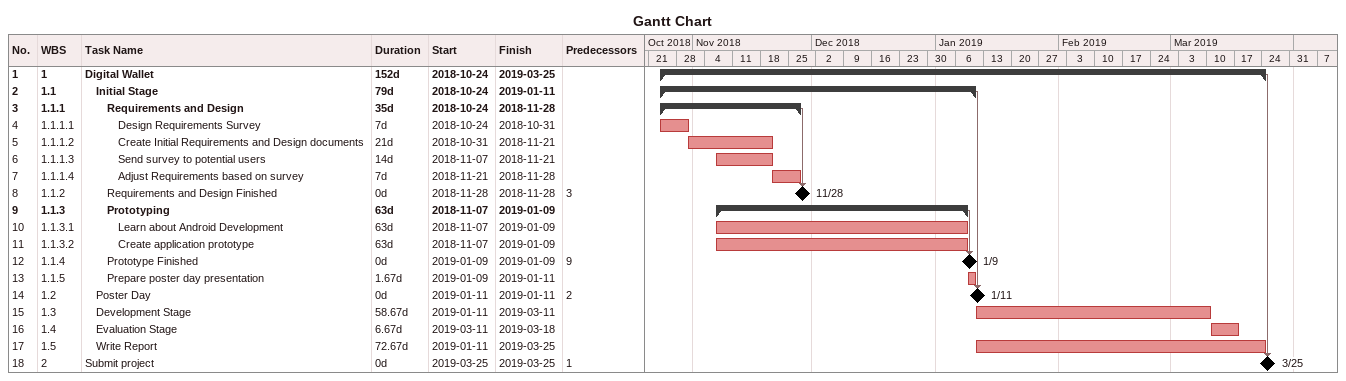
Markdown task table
Gantt Chart

| ID | WBS | Task | Duration | Start | Finish | Predecessors |
|---|---|---|---|---|---|---|
| 1 | 1 | **Digital Wallet** | 152d | 2018-10-24 | 2019-03-25 |  |
| 2 | 1.1 | **Initial Stage** | 79d | 2018-10-24 | 2019-01-11 |  |
| 3 | 1.1.1 | **Requirements and Design** | 35d | 2018-10-24 | 2018-11-28 |  |
| 4 | 1.1.1.1 | Design Requirements Survey | 7d | 2018-10-24 | 2018-10-31 |  |
| 5 | 1.1.1.2 | Create Initial Requirements and Design documents | 21d | 2018-10-31 | 2018-11-21 |  |
| 6 | 1.1.1.3 | Send survey to potential users | 14d | 2018-11-07 | 2018-11-21 |  |
| 7 | 1.1.1.4 | Adjust Requirements based on survey | 7d | 2018-11-21 | 2018-11-28 |  |
| 8 | 1.1.2 | Requirements and Design Finished | 0d | 2018-11-28 | 2018-11-28 | 3 |
| 9 | 1.1.3 | **Prototyping** | 63d | 2018-11-07 | 2019-01-09 |  |
| 10 | 1.1.3.1 | Learn about Android Development | 63d | 2018-11-07 | 2019-01-09 |  |
| 11 | 1.1.3.2 | Create application prototype | 63d | 2018-11-07 | 2019-01-09 |  |
| 12 | 1.1.4 | Prototype Finished | 0d | 2019-01-09 | 2019-01-09 | 9 |
| 13 | 1.1.5 | Prepare poster day presentation | 1.67d | 2019-01-09 | 2019-01-11 |  |
| 14 | 1.2 | Poster Day | 0d | 2019-01-11 | 2019-01-11 | 2 |
| 15 | 1.3 | Development Stage | 58.67d | 2019-01-11 | 2019-03-11 |  |
| 16 | 1.4 | Evaluation Stage | 6.67d | 2019-03-11 | 2019-03-18 |  |
| 17 | 1.5 | Write Report | 72.67d | 2019-01-11 | 2019-03-25 |  |
| 18 | 2 | Submit project | 0d | 2019-03-25 | 2019-03-25 | 1 |
